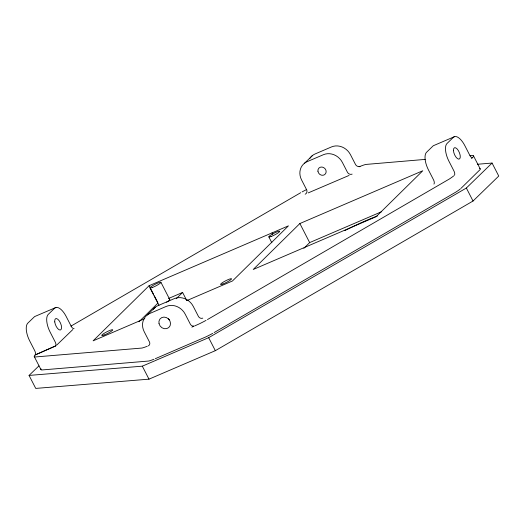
<?xml version="1.0" encoding="UTF-8"?>
<svg xmlns="http://www.w3.org/2000/svg" width="525" height="525" viewBox="0 0 525 525"><rect width="100%" height="100%" fill="white"/><g stroke="black" fill="none" stroke-linecap="round" stroke-linejoin="round"><path stroke-width="0.79" d="M74.084 328.335A3.695 1.595 66.8 0 1 71.203 326.255L66.196 316.509A14.766 6.372 66.8 0 0 54.679 308.188L48.261 314.377A14.766 6.372 66.8 0 0 50.098 332.043L55.105 341.788A3.695 1.575 66.8 0 1 55.808 345.857L35.109 354.972L34.374 355.904A21.151 3.091 -27.2 0 0 34.473 356.829L34.827 356.947M35.109 354.972L55.808 345.857M471.522 158.655L473.419 156.594A21.394 3.124 -27.2 0 0 473.307 155.662L472.946 155.544M186.795 300.608L232.444 280.987L288.455 225.835L149.113 285.692L93.109 340.843L144.821 318.629M138.948 321.792L158.018 303.01M176.243 298.718L182.602 292.458L186.683 300.398M299.873 223.538L253.201 269.496L376.117 216.713L422.789 170.756L299.873 223.538L309.665 242.596L303.831 248.338M461.068 188.285L480.099 169.588A21.394 3.124 -27.2 0 0 479.988 168.656L479.627 168.538M29.059 375.421L142.314 366.174L208.661 337.68L466.358 188.029L492.069 163.058L498.75 176.052L473.032 201.023L215.335 350.674L148.995 379.162L35.733 388.415L29.059 375.421L38.922 365.899M56.779 345.037L72.87 329.503M147.256 314.967L155.328 307.184M304.579 163.157L312.585 155.426M453.744 175.862L452.845 176.571A21.394 3.124 -27.2 0 1 449.137 179.137L207.454 319.574M460.418 188.856L459.526 189.564A21.394 3.124 -27.2 0 1 455.812 192.13L214.128 332.568M359.113 166.799L360.196 166.34M70.947 326.123L300.727 192.688M302.137 191.894L303.765 191.008A21.394 3.124 -27.2 0 1 306.744 189.473M206.036 320.375L204.402 321.261A21.637 3.163 -27.2 0 1 199.014 323.978L194.729 325.9M212.717 333.368L211.076 334.254A21.637 3.163 -27.2 0 1 205.688 336.971L155.315 358.693M191.861 327.134L194.053 326.097A3.445 3.078 45.7 0 1 190.306 324.102L185.187 314.14A14.766 13.204 45.7 0 0 166.215 306.429L149.828 313.464A14.766 13.204 45.7 0 0 144.211 331.734L149.441 341.913A3.203 2.848 46 0 1 148.792 345.542L148.234 345.863M454.617 136.605L434.168 145.366A14.766 6.313 66.8 0 0 432.935 146.075L426.556 152.27A14.766 6.313 66.8 0 0 428.446 169.91L433.453 179.655A3.695 1.575 66.8 0 1 433.926 184.065M168.446 298.535L182.602 292.458M309.665 242.596L381.616 211.7M308.241 192.892L349.072 175.429M55.926 307.473L35.51 316.201A14.766 6.372 66.8 0 0 34.263 316.916L27.812 323.144A14.766 6.372 66.8 0 0 29.649 340.804L34.657 350.549A3.695 1.595 66.8 0 1 35.346 354.624M147.289 346.251L145.884 346.795A21.151 3.091 -27.2 0 1 142.032 348.042L35.326 356.961M153.969 359.244L152.565 359.783A21.151 3.091 -27.2 0 1 148.706 361.036L42 369.954M360.465 166.248L361.869 165.703A21.394 3.124 -27.2 0 1 365.735 164.45L425.211 159.397M470.006 155.735L472.447 155.538M477.409 164.259L492.069 163.058M41.508 369.941L41.147 369.823A21.151 3.091 -27.2 0 1 41.048 368.898M473.511 155.886L480.191 168.879M466.358 188.029L473.032 201.023M272.029 232.903L272.77 234.347M268.859 236.959L271.832 242.734M208.661 337.68L215.335 350.674M160.893 282.253L169.798 299.578M149.113 285.692L153.569 294.354M154.311 295.798L157.651 302.288M150.045 287.989L158.95 305.307M142.314 366.174L148.995 379.162M34.269 356.606L40.95 369.6M169.398 299.526A6.156 0.899 -27.2 0 1 166.576 302.262M344.748 230.646A61.53 8.991 -27.2 0 1 377.633 215.847M454.387 175.291A3.695 1.575 66.8 0 0 453.902 170.894L448.895 161.149A14.766 6.313 66.8 0 1 447.005 143.509L453.383 137.314A14.766 6.313 66.8 0 1 464.848 145.661L469.855 155.407A3.695 1.575 66.8 0 0 472.415 157.664M359.474 166.55A3.695 3.288 46 0 1 355.464 164.397L350.457 154.658A14.766 13.177 45.8 0 0 331.511 146.921L315.151 153.93A14.766 13.177 45.8 0 0 309.645 158.721M153.221 309.258A14.766 13.204 45.7 0 1 157.894 305.681L174.28 298.646A14.766 13.204 45.7 0 1 193.252 306.357L198.371 316.319A3.445 3.065 46 0 0 202.788 318.13M305.176 194.198A3.695 3.288 46 0 0 306.567 189.643L301.56 179.898A14.766 13.145 46 0 1 307.132 161.667L323.466 154.685A14.766 13.145 46 0 1 342.392 162.442L347.399 172.18A3.695 3.288 46 0 0 352.131 174.123M169.542 319.843A6.156 5.499 45.7 0 1 168.361 318.76M453.456 150.472A6.156 2.632 66.8 0 0 458.784 159.154A6.156 2.632 66.8 0 0 458.371 150.59A6.156 2.632 66.8 0 0 453.456 150.472M159.029 323.662A6.156 5.499 45.7 0 0 168.709 327.6A6.156 5.499 45.7 0 0 166.353 317.553A6.156 5.499 45.7 0 0 159.029 323.662M54.744 321.897A6.156 2.651 66.8 0 0 60.322 330.022A6.156 2.651 66.8 0 0 59.325 320.959A6.156 2.651 66.8 0 0 54.744 321.897M271.038 236.532A6.156 0.899 -27.2 0 0 279.74 231.479A6.156 0.899 -27.2 0 0 272.081 234.275A6.156 0.899 -27.2 0 0 271.038 236.532M222.83 284.018A6.156 0.899 -27.2 0 0 231.518 278.965A6.156 0.899 -27.2 0 0 223.834 281.781A6.156 0.899 -27.2 0 0 222.83 284.018M152.217 287.556A6.156 0.899 -27.2 0 0 160.926 282.502A6.156 0.899 -27.2 0 0 153.267 285.298A6.156 0.899 -27.2 0 0 152.217 287.556M104.035 335.035A6.156 0.899 -27.2 0 0 112.704 329.982A6.156 0.899 -27.2 0 0 104.987 332.817A6.156 0.899 -27.2 0 0 104.035 335.035M317.927 171.209A4.371 3.898 45.9 0 0 324.529 174.733A4.371 3.898 45.9 0 0 323.636 167.547A4.371 3.898 45.9 0 0 317.927 171.209"/></g></svg>
